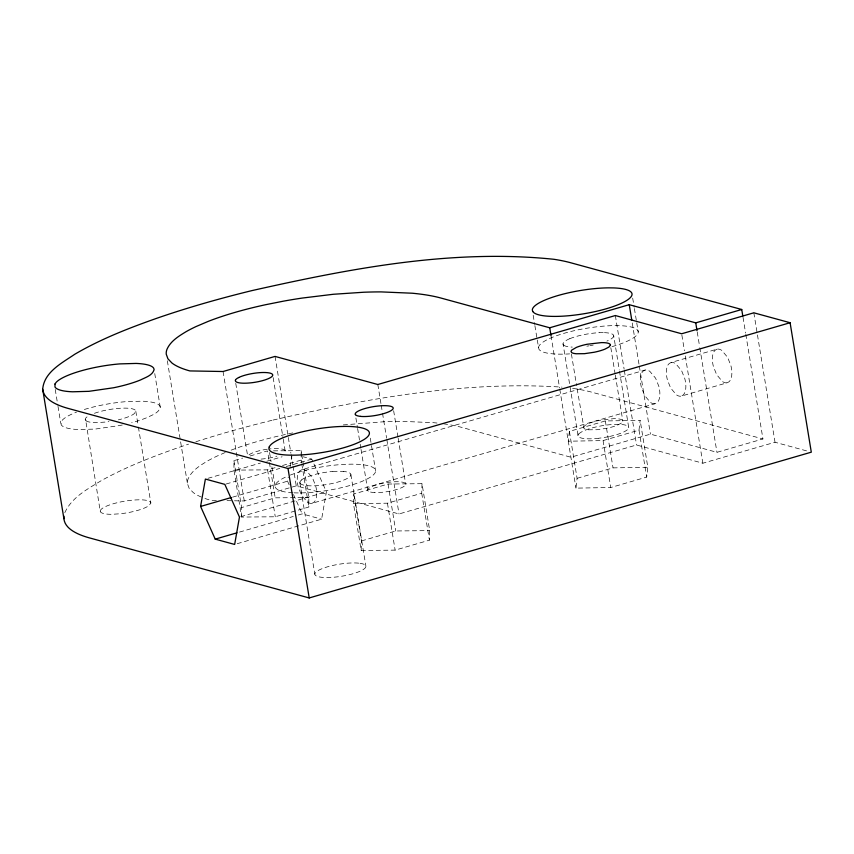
<?xml version="1.0" encoding="UTF-8"?>
<svg xmlns="http://www.w3.org/2000/svg" width="854" height="854" viewBox="0 0 854 854"><rect width="100%" height="100%" fill="white"/><g stroke="black" fill="none" stroke-linecap="round" stroke-linejoin="round"><path stroke-width="0.64" stroke-dasharray="4.27 3.2" d="M353.481 503.572L353.791 493.996L388.047 484.047L422.015 483.674L429.701 530.601L429.402 540.176L395.135 550.125L361.167 550.499L353.481 503.572L387.449 503.198L421.716 493.249L422.015 483.674M361.167 550.499L361.466 540.924L353.791 493.996M569.404 431.387L568.273 441.208L603.073 440.589L639.005 430.16L640.148 420.339L605.347 420.958L569.404 431.387L577.091 478.315L575.959 488.136L610.759 487.517L646.691 477.087L647.823 467.266L640.148 420.339M289.175 484.826L287.542 481.197L288.225 477.279M290.061 466.85L291.887 456.42M237.22 543.699L321.616 519.189L326.409 491.819L311.774 459.121L303.277 456.805M292.783 492.769A52.019 12.234 -9.3 0 1 289.325 492.512A52.414 12.33 -9.3 0 1 276.899 489.107A52.094 12.244 -9.3 0 1 275.095 486.353L275.383 484.773A51.037 11.999 -9.3 0 1 278.297 481.357A50.429 11.86 -9.3 0 1 284.168 477.76A49.959 11.753 -9.3 0 1 287.061 476.415M122.293 424.993A51.923 12.212 -9.3 0 1 119.848 425.505L95.146 429.082L78.803 429.551A48.347 11.369 -9.3 0 1 61.157 424.726L61.168 421.759L62.342 420.115A50.664 11.913 -9.3 0 1 66.932 416.624A51.443 12.095 -9.3 0 1 74.266 413.048A51.923 12.212 -9.3 0 1 76.476 412.172M154.745 373.572L160.285 407.422C158.63 413.272 151.628 415.172 146.792 417.681A51.923 12.212 -9.3 0 1 131.708 422.698M138.391 427.053L150.838 503.027L149.055 505.525A26.047 6.127 -9.3 0 1 141.657 509.123A26.389 6.202 -9.3 0 1 133.352 511.535A26.047 6.127 -9.3 0 1 120.798 513.724L111.991 514.3A24.702 5.807 -9.3 0 1 107.113 514.119A24.488 5.754 -9.3 0 1 101.05 512.464A24.702 5.807 -9.3 0 1 100.217 511.087L85.443 418.62A25.503 5.999 -9.3 0 1 87.023 416.901M100.26 511.098L100.462 510.308A25.503 5.999 -9.3 0 1 103.387 507.692A26.143 6.149 -9.3 0 1 109.429 504.992A26.389 6.202 -9.3 0 1 117.735 502.59A26.143 6.149 -9.3 0 1 127.139 500.807A25.503 5.999 -9.3 0 1 136.32 499.9L139.095 499.814A24.681 5.807 -9.3 0 1 143.984 499.996A24.488 5.754 -9.3 0 1 149.055 501.095A24.681 5.807 -9.3 0 1 150.859 503.038M94.42 413.304A26.389 6.202 -9.3 0 1 105.8 410.208A26.143 6.149 -9.3 0 1 112.12 409.109A25.503 5.999 -9.3 0 1 121.3 408.201L124.086 408.127A24.681 5.807 -9.3 0 1 130.993 408.564A24.488 5.754 -9.3 0 1 135.028 409.963A24.681 5.807 -9.3 0 1 135.85 411.34L134.035 413.827A26.047 6.127 -9.3 0 1 126.638 417.435A26.389 6.202 -9.3 0 1 118.343 419.837M583.453 427.48L584.883 425.538L588.886 423.424A20.934 4.921 -9.3 0 1 599.593 420.317L613.812 418.663A18.788 4.419 -9.3 0 1 617.602 418.791A18.564 4.366 -9.3 0 1 621.509 419.634A18.788 4.419 -9.3 0 1 622.844 421.129L621.413 423.072L617.41 425.185A20.934 4.921 -9.3 0 1 606.703 428.292L596.935 429.722L588.694 429.808A18.574 4.366 -9.3 0 1 584.04 428.537L576.792 386.83M64.829 512.667C71.725 497.274 87.845 488.872 101.573 480.46C126.2 466.871 152.492 456.634 178.998 447.379A352.029 82.774 -9.3 0 1 188.553 444.144M225.2 452.513L217.29 455.993A137.483 32.324 -9.3 0 0 207.01 461.299C199.719 465.74 191.68 470.661 188.147 478.816A168.516 39.626 -9.3 0 0 187.464 483.695L189.129 488.264L193.121 492.459A187.666 44.13 -9.3 0 0 201.95 497.327M301.996 469.668C297.459 471.066 297.107 476.874 297.267 480.855A15.767 7.003 73.8 0 0 298.292 487.122L301.505 495.192L307.301 502.067A21.339 9.479 73.8 0 0 311.966 503.337L655.103 403.707C659.651 402.309 659.993 396.502 659.843 392.52A15.767 7.003 73.8 0 0 658.818 386.254L655.594 378.183L649.798 371.319A21.339 9.479 73.8 0 0 645.144 370.038L301.996 469.668A21.339 9.479 73.8 0 1 306.661 470.949L312.457 477.824L315.67 485.883A15.767 7.003 73.8 0 1 316.695 492.15C316.855 496.131 316.503 501.938 311.966 503.337M645.144 370.038C640.596 371.437 640.244 377.244 640.404 381.226A15.767 7.003 73.8 0 0 641.429 387.492L644.653 395.562L650.449 402.426A21.339 9.479 73.8 0 0 655.103 403.707M671.137 362.491C666.59 363.889 666.248 369.697 666.398 373.678A15.767 7.003 73.8 0 0 667.422 379.945L670.646 388.015L676.443 394.879A21.339 9.479 73.8 0 0 681.097 396.16L727.096 382.805C731.643 381.407 731.985 375.6 731.835 371.618A15.767 7.003 73.8 0 0 730.81 365.352L727.587 357.282L721.79 350.407A21.339 9.479 73.8 0 0 717.136 349.137L671.137 362.491A21.339 9.479 73.8 0 1 675.792 363.772L681.588 370.636L684.812 378.706A15.767 7.003 73.8 0 1 685.837 384.973C685.986 388.954 685.645 394.761 681.097 396.16M717.136 349.137C712.588 350.535 712.247 356.342 712.396 360.324A15.767 7.003 73.8 0 0 713.421 366.59L716.645 374.65L722.441 381.524A21.339 9.479 73.8 0 0 727.096 382.805M301.75 454.541L308.796 497.562L308.838 507.03L275.276 516.777L241.661 517.054L233.975 470.127L233.921 460.648L242.632 458.128M250.094 455.961L267.494 450.901L269.202 461.331M207.949 478.315L260.374 463.092M266.768 461.235L282.108 456.783M233.975 470.127L267.59 469.849L275.052 467.682M282.514 465.515L301.163 460.103L301.11 450.634L272.672 450.859M226.107 484.004L279.813 468.408M286.207 466.551L311.774 459.121M232.555 497.156L287.542 481.197M227.004 500.657L244.265 500.967L296.253 485.862L399.021 513.959L636.54 444.987L702.853 463.22L775.026 442.255L808.802 451.488M241.661 517.054L241.607 507.575L275.18 497.829L308.796 497.562M240.743 516.691L326.409 491.819M239.526 532.074L293.232 516.478M298.345 514.994L302.177 513.884L321.616 519.189M745.809 334.352L762.942 438.956L716.944 452.31L650.449 434.142L570.92 457.221L462.11 427.491A187.666 44.13 -9.3 0 0 443.706 423.851M361.466 540.924L395.733 530.974L429.701 530.601M577.091 478.315L613.033 467.885L647.823 467.266M273.077 420.061C367.53 398.348 464.725 380.756 562.007 387.129M292.708 432.914L286.784 434.163A129.733 30.509 -9.3 0 0 275.191 436.821A128.356 30.178 -9.3 0 0 243.305 445.831A129.733 30.509 -9.3 0 0 229.448 450.805M343.287 424.908L384.898 421.684A168.516 39.626 -9.3 0 1 402.202 421.353L433.458 422.677A187.666 44.13 -9.3 0 1 436.981 423.029M216.382 500.476L211.066 500.38A187.666 44.13 -9.3 0 1 204.768 498.405M572.607 388.399L575.158 388.751A199.153 46.831 -9.3 0 1 591.779 392.178L762.942 438.956M293.509 494.509L302.177 513.884M537.241 339.988L538.938 349.222A49.137 11.55 -9.3 0 0 556.733 354.09A49.884 11.732 -9.3 0 0 569.607 353.887M160.285 407.422L159.89 406.002A48.326 11.369 -9.3 0 0 142.255 401.188L125.912 401.658A50.664 11.913 -9.3 0 0 107.412 404.049A51.443 12.095 -9.3 0 0 95.168 406.557A51.923 12.212 -9.3 0 0 83.884 409.621M753.836 312.81L775.026 442.255M743.023 317.346L745.595 333.039M697.238 332.014L699.597 346.393M699.81 347.706L716.944 452.31M681.866 335.078L684.438 350.759M685.292 355.99L702.853 463.22M632.686 298.121L634.18 307.237M634.394 308.54L636.529 321.552M636.742 322.855L638.237 331.971M632.248 322.993L639.102 364.839M639.315 366.142L650.449 434.142M639.005 430.16L646.691 477.087M615.339 315.542L624.125 369.152M624.338 370.455L636.54 444.987M604.461 332.665A25.044 5.893 -9.3 0 1 608.817 333.081A24.915 5.861 -9.3 0 1 612.894 334.49A25.044 5.893 -9.3 0 1 613.738 335.868L619.289 369.921M619.502 371.234L628.725 427.555A25.289 5.946 -9.3 0 1 628.544 428.345A25.588 6.021 -9.3 0 1 625.64 430.96A25.887 6.085 -9.3 0 1 621.925 432.786A26.132 6.149 -9.3 0 1 608.229 436.757M610.823 347.695L615.115 373.924M615.328 375.237L622.844 421.129M605.347 420.958L613.033 467.885M603.073 440.589L610.759 487.517M571.422 354.047L576.578 385.517M569.842 338.675A25.887 6.085 -9.3 0 0 566.127 340.5A25.588 6.021 -9.3 0 0 563.811 342.273A25.289 5.946 -9.3 0 0 563.042 343.906L578.051 435.593A25.044 5.893 -9.3 0 0 578.852 436.97A24.915 5.861 -9.3 0 0 584.979 438.646A25.044 5.893 -9.3 0 0 589.89 438.828A25.289 5.946 -9.3 0 0 595.644 438.561A25.588 6.021 -9.3 0 0 598.729 438.262M551.011 335.622L559.573 387.929M559.786 389.232L575.959 488.136M533.184 315.243L534.679 324.36M534.892 325.662L537.027 338.686M421.716 493.249L429.402 540.176M393.651 410.753L397.953 436.981M398.167 438.283L405.682 484.186M377.82 384.503L381.033 404.113M381.247 405.426L382.314 411.959M382.528 413.272L386.595 438.113M386.809 439.426L399.021 513.959M388.047 484.047L395.733 530.974M387.449 503.198L395.135 550.125M370.273 438.198L375.6 470.746M355.894 418.001L357.388 427.181M357.612 428.494L359.972 442.916M360.185 444.229L360.826 448.158M361.039 449.471L367.7 490.121M350.887 474.578L365.907 566.277M301.11 450.634L301.537 453.239M301.163 460.103L301.59 462.708M301.804 464.01L308.838 507.03M299.807 482.51L314.827 574.208M275.052 356.417L290.894 453.175M291.107 454.488L292.826 464.95M293.039 466.252L296.253 485.862M273.152 377.596L283.037 437.91M283.25 439.223L285.183 451.019A19.226 4.516 -9.3 0 1 284.692 452.236A18.841 4.43 -9.3 0 1 284.019 452.887M269.554 452.503L271.049 461.619M271.903 466.818L275.095 486.353M269.416 462.633L275.18 497.829M267.59 469.849L275.276 516.777M235.757 383.361L247.788 456.794M223.065 371.511L244.265 500.967M233.921 460.648L241.607 507.575M167.341 360.783L187.464 483.695M135.818 411.329L138.177 425.74M55.232 389.456L57.794 405.084M58.008 406.387L60.773 423.306M195.897 441.742A352.029 82.774 -9.3 0 1 273.077 420.061M608.379 436.714A25.887 6.085 -9.3 0 1 598.889 438.219M577.923 435.561A25.289 5.946 -9.3 0 1 578.702 433.928M578.831 433.971A25.588 6.021 -9.3 0 1 581.147 432.188A25.887 6.085 -9.3 0 1 584.862 430.373A26.132 6.149 -9.3 0 1 598.558 426.392A25.887 6.085 -9.3 0 1 608.048 424.886A25.588 6.021 -9.3 0 1 614.101 424.395A25.289 5.946 -9.3 0 1 619.47 424.353A25.044 5.893 -9.3 0 1 623.836 424.769A24.915 5.861 -9.3 0 1 626.921 425.612A25.044 5.893 -9.3 0 1 628.747 427.566M300.074 483.247A26.613 6.256 -9.3 0 0 309.415 485.809A26.303 6.181 -9.3 0 0 314.88 485.787A25.887 6.085 -9.3 0 0 324.2 484.923A25.417 5.978 -9.3 0 0 346.286 478.945A25.887 6.085 -9.3 0 0 350.193 476.233A26.303 6.181 -9.3 0 0 350.631 473.842A26.613 6.256 -9.3 0 0 343.66 471.451M300.181 483.279A26.303 6.181 -9.3 0 1 301.547 480.001M301.441 479.969A25.705 6.042 -9.3 0 1 306.426 477.237A25.385 5.967 -9.3 0 1 323.292 472.668A25.705 6.042 -9.3 0 1 332.814 471.483M332.9 471.504A26.303 6.181 -9.3 0 1 343.778 471.483M86.04 420.776A24.488 5.754 -9.3 0 0 92.093 422.431A24.702 5.807 -9.3 0 0 96.982 422.613L105.789 422.036A26.047 6.127 -9.3 0 0 108.938 421.62M85.998 420.766A24.702 5.807 -9.3 0 1 85.208 419.389M563.853 345.283A24.915 5.861 -9.3 0 0 569.97 346.948A25.044 5.893 -9.3 0 0 572.297 347.098M563.832 345.272A25.044 5.893 -9.3 0 1 563.021 343.895M569.842 338.675A26.132 6.149 -9.3 0 1 586.698 334.106A25.887 6.085 -9.3 0 1 593.039 333.199A25.588 6.021 -9.3 0 1 599.081 332.708M613.716 335.857A25.289 5.946 -9.3 0 1 612.937 337.49A25.588 6.021 -9.3 0 1 610.621 339.273A25.887 6.085 -9.3 0 1 606.906 341.088M598.953 332.665A25.289 5.946 -9.3 0 1 604.333 332.633M593.21 345.069A26.132 6.149 -9.3 0 1 590.05 345.656M588.993 345.838A25.887 6.085 -9.3 0 1 586.869 346.169M294 492.833A52.019 12.234 -9.3 0 0 304.761 492.801A51.037 11.999 -9.3 0 0 323.079 491.093L329.398 490.121A49.959 11.753 -9.3 0 0 366.526 479.34L369.814 477.525A51.037 11.999 -9.3 0 0 375.312 472.315A52.019 12.234 -9.3 0 0 371.736 466.839A52.414 12.33 -9.3 0 0 361.37 464.587A52.094 12.244 -9.3 0 0 351.528 464.16L345.945 464.288A51.037 11.999 -9.3 0 0 327.616 465.996A50.429 11.86 -9.3 0 0 315.062 468.141A49.959 11.753 -9.3 0 0 288.108 475.966M374.778 492.555A19.45 4.569 -9.3 0 1 368.362 491.157M368.298 491.167A19.247 4.526 -9.3 0 1 387.663 482.425A19.247 4.526 -9.3 0 1 404.412 486.054A19.247 4.526 -9.3 0 1 374.746 492.566M261.1 459.089A19.226 4.516 -9.3 0 0 263.384 458.876A18.852 4.43 -9.3 0 0 268.071 458.224A18.425 4.334 -9.3 0 0 276.856 456.164M285.172 451.019A19.749 4.644 -9.3 0 0 276.152 448.553A19.226 4.516 -9.3 0 0 269.576 448.937M267.249 449.225A18.841 4.43 -9.3 0 0 264.9 449.588A18.425 4.334 -9.3 0 0 249.891 454.264A18.852 4.43 -9.3 0 0 248.268 455.577M611.998 346.649A51.336 12.073 -9.3 0 0 632.141 338.675A50.674 11.913 -9.3 0 0 636.71 335.174A49.884 11.732 -9.3 0 0 637.821 330.541A49.137 11.55 -9.3 0 0 620.025 325.684L614.944 325.609A50.002 11.753 -9.3 0 0 597.544 326.719A50.674 11.913 -9.3 0 0 585.075 328.512A51.336 12.073 -9.3 0 0 544.617 341.088A50.674 11.913 -9.3 0 0 540.038 344.589A50.002 11.753 -9.3 0 0 538.522 347.791M358.669 563.149A26.228 6.17 -9.3 0 0 344.706 563.459A25.705 6.042 -9.3 0 0 335.131 564.953A25.385 5.967 -9.3 0 0 319.439 569.842A25.705 6.042 -9.3 0 0 315.521 572.554A26.228 6.17 -9.3 0 0 315.745 575.607A26.613 6.256 -9.3 0 0 324.435 577.496A26.303 6.181 -9.3 0 0 332.9 577.304A25.887 6.085 -9.3 0 0 342.422 576.119A25.417 5.978 -9.3 0 0 362.971 569.725A25.887 6.085 -9.3 0 0 365.758 567.077A26.303 6.181 -9.3 0 0 364.989 564.868A26.613 6.256 -9.3 0 0 358.669 563.149"/><path stroke-width="1.28" d="M741.742 309.5L695.743 322.865L629.249 304.686L549.72 327.776L440.91 298.035A187.666 44.13 -9.3 0 0 412.268 293.221L381.001 291.897A168.516 39.626 -9.3 0 0 363.697 292.239L333.295 294.278L302.113 298.078A137.483 32.324 -9.3 0 0 283.592 301.131L265.583 304.718A129.733 30.509 -9.3 0 0 248.354 308.764A128.356 30.178 -9.3 0 0 222.104 316.386A129.733 30.509 -9.3 0 0 208.259 321.36L196.089 326.538A137.483 32.324 -9.3 0 0 185.809 331.843C178.518 336.284 170.49 341.205 166.957 349.361A168.516 39.626 -9.3 0 0 166.274 354.25L167.939 358.819L171.932 363.003A187.666 44.13 -9.3 0 0 189.876 370.924L223.065 371.511L275.052 356.417L377.82 384.503L615.339 315.542L681.652 333.765L753.836 312.81L790.099 322.727L811.3 452.172L309.212 597.949L89.681 537.956A199.153 46.831 -9.3 0 1 77.031 533.376C71.063 530.483 64.562 525.851 63.901 518.677L42.7 389.221C44.024 372.077 62.107 362.918 74.746 354.271C100.889 338.942 129.274 327.936 157.798 317.923A352.029 82.774 -9.3 0 1 251.887 290.616C350.535 268.444 452.513 248.749 553.958 259.296A199.153 46.831 -9.3 0 1 570.579 262.722L741.742 309.5L742.809 316.044M63.901 518.677L63.954 516.168M200.594 506.443L205.387 479.062L224.826 484.367L239.462 517.065L234.658 544.446L215.229 539.13L200.594 506.443L231.285 497.53M610.386 345.08L608.955 347.023L604.963 349.137A20.934 4.921 -9.3 0 1 594.256 352.243L584.478 353.673L576.247 353.759A18.574 4.366 -9.3 0 1 571.582 352.488L570.995 351.421L571.646 350.161L576.429 347.375A20.934 4.921 -9.3 0 1 587.136 344.258L601.365 342.614A18.788 4.419 -9.3 0 1 606.714 342.934A18.564 4.366 -9.3 0 1 609.809 344.013A18.788 4.419 -9.3 0 1 610.439 345.091M42.7 389.221C43.373 396.395 49.863 401.028 55.83 403.931A199.153 46.831 -9.3 0 0 68.491 408.511L288.011 468.504L790.099 322.727M215.229 539.13L236.964 532.821M532.747 311.464L532.341 310.045A50.002 11.753 -9.3 0 1 533.857 306.832A50.674 11.913 -9.3 0 1 538.415 303.33A51.336 12.073 -9.3 0 1 585.15 289.773A50.674 11.913 -9.3 0 1 597.437 288.374A50.002 11.753 -9.3 0 1 608.763 287.851L613.834 287.926A49.137 11.55 -9.3 0 1 631.64 292.794A49.884 11.732 -9.3 0 1 630.53 297.416A50.674 11.913 -9.3 0 1 625.971 300.918A51.336 12.073 -9.3 0 1 585.492 313.493A50.674 11.913 -9.3 0 1 573.023 315.286A49.884 11.732 -9.3 0 1 550.542 316.332A49.137 11.55 -9.3 0 1 532.747 311.464M695.743 322.865L697.024 330.712M629.249 304.686L631.821 320.378M549.72 327.776L551.011 335.622M288.011 468.504L309.212 597.949M360.569 416.378A19.45 4.569 -9.3 0 1 355.424 414.617M235.501 380.169A19.557 4.601 -9.3 0 0 236.099 381.791A19.813 4.654 -9.3 0 0 242.429 383.168A19.557 4.601 -9.3 0 0 246.443 383.158A19.226 4.516 -9.3 0 0 248.642 383.03A18.852 4.43 -9.3 0 0 253.264 382.539A18.425 4.334 -9.3 0 0 270.622 377.5A18.841 4.43 -9.3 0 0 272.245 376.187A19.226 4.516 -9.3 0 0 272.725 374.97A19.749 4.644 -9.3 0 0 263.694 372.504A19.226 4.516 -9.3 0 0 259.413 372.675A18.841 4.43 -9.3 0 0 254.791 373.177A18.425 4.334 -9.3 0 0 238.65 377.543M355.381 414.628A19.247 4.526 -9.3 0 1 377.596 406.077A19.247 4.526 -9.3 0 1 390.961 410.678A19.247 4.526 -9.3 0 1 360.527 416.4M235.426 380.147A19.226 4.516 -9.3 0 1 236.494 378.877A18.852 4.43 -9.3 0 1 238.661 377.543M269.202 447.016L268.914 448.596A52.094 12.244 -9.3 0 0 270.718 451.36A52.414 12.33 -9.3 0 0 283.144 454.755A52.019 12.234 -9.3 0 0 298.58 455.054A51.037 11.999 -9.3 0 0 316.898 453.346L323.207 452.364A49.959 11.753 -9.3 0 0 360.345 441.582L363.633 439.778A51.037 11.999 -9.3 0 0 369.131 434.558A52.019 12.234 -9.3 0 0 367.615 430.224A52.414 12.33 -9.3 0 0 359.299 427.374A52.094 12.244 -9.3 0 0 345.336 426.402L339.753 426.53A51.037 11.999 -9.3 0 0 327.712 427.459A50.429 11.86 -9.3 0 0 308.881 430.384A49.959 11.753 -9.3 0 0 281.927 438.209A50.429 11.86 -9.3 0 0 272.116 443.6A51.037 11.999 -9.3 0 0 269.202 447.016M54.987 384.001L54.987 386.969A48.347 11.369 -9.3 0 0 72.622 391.794L88.965 391.324L113.657 387.748A51.923 12.212 -9.3 0 0 140.611 379.923C145.447 377.415 152.45 375.514 154.104 369.675L153.709 368.245A48.326 11.369 -9.3 0 0 136.074 363.43L119.731 363.9A50.664 11.913 -9.3 0 0 101.231 366.291A51.443 12.095 -9.3 0 0 95.04 367.466A51.923 12.212 -9.3 0 0 68.085 375.29A51.443 12.095 -9.3 0 0 60.751 378.866A50.664 11.913 -9.3 0 0 56.161 382.357L54.987 384.001"/></g></svg>
